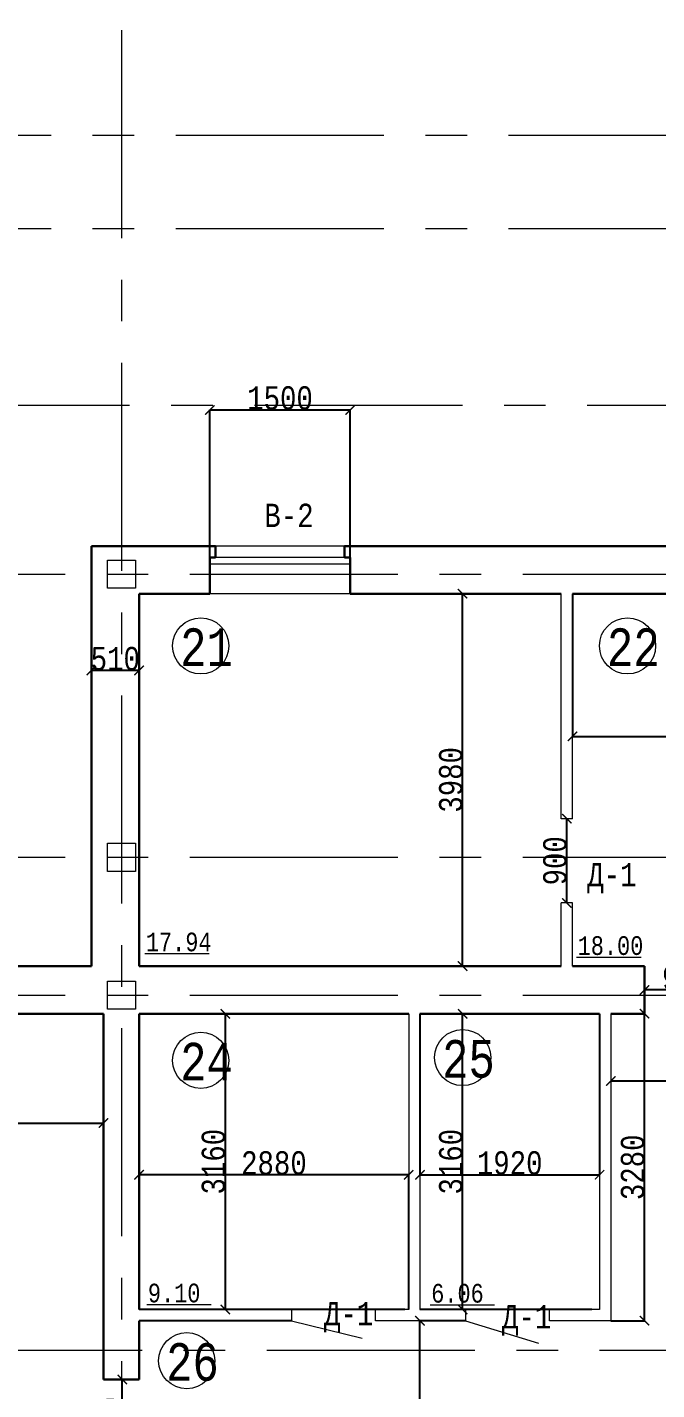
# Model space of a CAD drawing. Header units: millimetres. Extents: x -689206 to 4969298, y -1019800 to 703299.
# Drawn here: x 89436 to 96162, y -348163 to -333601 of the extents above; entities that cross this region are included whole.
import ezdxf

# ---------------------------------------------------------------- set-up
doc = ezdxf.new("R2010")
doc.units = ezdxf.units.MM
doc.linetypes.add('JIS_02_4.0', pattern=[5.5, 4, -1.5])
doc.linetypes.add('осеваяX2', pattern=[101.6, 63.5, -12.7, 12.7, -12.7])
for name, color, linetype, lineweight in [('несущие', 7, 'Continuous', 30), ('ПЕРЕГОРОДКИ', 252, 'Continuous', 9), ('РАЗМЕРЫ', 7, 'Continuous', 9), ('сваи', 7, 'JIS_02_4.0', 30), ('стены', 7, 'Continuous', 20)]:
    doc.layers.add(name, color=color, linetype=linetype, lineweight=lineweight)
doc.layers.add('четотам', color=7, linetype='Continuous')
doc.styles.add('Аннотативный', font='isocteur.ttf', dxfattribs={"width": 0.7, "height": 250})
doc.dimstyles.new('Аннотативный', dxfattribs={"dimscale": 0, "dimtxt": 250, "dimasz": 100, "dimexe": 1.25, "dimexo": 0.625, "dimtad": 1, "dimdec": 0, "dimtxsty": 'Аннотативный', "dimblk": 'ARCHTICK', "dimcen": 2.5, "dimadec": 0, "dimazin": 0, "dimtfac": 1, "dimtdec": 0, "dimtmove": 0, "dimatfit": 3, "dimfxl": 1, "dimarcsym": 0})

# ---------------------------------------------------------------- blocks, each defined once
blk = doc.blocks.new('_ArchTick')
at = {"color": 0, "linetype": 'ByBlock', "const_width": 0.15}
blk.add_lwpolyline([(-0.5, -0.5), (0.5, 0.5)], dxfattribs=at)
blk = doc.blocks.new('*D1690')
at = {"layer": 'Defpoints', "color": 0, "lineweight": 20, "transparency": 16777216}
for p in [(90632, -345866), (90632, -347306), (93512, -347306)]:
    blk.add_point(p, dxfattribs=at)
at = {"layer": 'стены', "color": 0, "lineweight": -2, "transparency": 16777216}
for p, q in [((90632, -347306), (90632, -345865)), ((93512, -345866), (90632, -345866)), ((93512, -347306), (93512, -345865))]:
    blk.add_line(p, q, dxfattribs=at)
at = {"layer": 'стены', "color": 0, "lineweight": -2, "transparency": 16777216, "xscale": 100, "yscale": 100, "zscale": 100, "rotation": 180}
blk.add_blockref('_ArchTick', (90632, -345866), dxfattribs=at)
at = {"layer": 'стены', "color": 0, "lineweight": -2, "transparency": 16777216, "xscale": 100, "yscale": 100, "zscale": 100}
blk.add_blockref('_ArchTick', (93512, -345866), dxfattribs=at)
at = {"layer": 'стены', "color": 0, "lineweight": 5, "transparency": 16777216, "insert": (92072, -345741), "char_height": 250, "attachment_point": 5, "style": 'Аннотативный'}
blk.add_mtext('2880', dxfattribs=at)
blk = doc.blocks.new('*D1698')
at = {"layer": 'Defpoints', "color": 0, "lineweight": 20, "transparency": 16777216}
for p in [(93632, -347426), (93632, -347426), (93649, -352153)]:
    blk.add_point(p, dxfattribs=at)
at = {"layer": 'стены', "color": 0, "lineweight": -2, "transparency": 16777216}
for p, q in [((93632, -352153), (93632, -347426)), ((93633, -347426), (93633, -347426)), ((93648, -352153), (93631, -352153))]:
    blk.add_line(p, q, dxfattribs=at)
at = {"layer": 'стены', "color": 0, "lineweight": -2, "transparency": 16777216, "xscale": 100, "yscale": 100, "zscale": 100}
for p, rotation in [((93632, -347426), 90), ((93632, -352153), 270)]:
    blk.add_blockref('_ArchTick', p, dxfattribs=dict(at, rotation=rotation))
at = {"layer": 'стены', "color": 0, "lineweight": 5, "transparency": 16777216, "insert": (93506, -349790), "char_height": 250, "attachment_point": 5, "rotation": 90, "style": 'Аннотативный'}
blk.add_mtext('4730', dxfattribs=at)
blk = doc.blocks.new('*D1700')
at = {"layer": 'Defpoints', "color": 0, "lineweight": 20, "transparency": 16777216}
for p in [(90442, -348053), (90452, -348053), (90442, -348953)]:
    blk.add_point(p, dxfattribs=at)
at = {"layer": 'стены', "color": 0, "lineweight": -2, "transparency": 16777216}
for p, q in [((90443, -348053), (90453, -348053)), ((90452, -348953), (90452, -348053)), ((90443, -348953), (90453, -348953))]:
    blk.add_line(p, q, dxfattribs=at)
at = {"layer": 'стены', "color": 0, "lineweight": -2, "transparency": 16777216, "xscale": 100, "yscale": 100, "zscale": 100}
for p, rotation in [((90452, -348053), 90), ((90452, -348953), 270)]:
    blk.add_blockref('_ArchTick', p, dxfattribs=dict(at, rotation=rotation))
at = {"layer": 'стены', "color": 0, "lineweight": 5, "transparency": 16777216, "insert": (90326, -348503), "char_height": 250, "attachment_point": 5, "rotation": 90, "style": 'Аннотативный'}
blk.add_mtext('900', dxfattribs=at)
blk = doc.blocks.new('*D1701')
at = {"layer": 'Defpoints', "color": 0, "lineweight": 20, "transparency": 16777216}
for p in [(90122, -340476), (90122, -340476), (90632, -340476)]:
    blk.add_point(p, dxfattribs=at)
at = {"layer": 'стены', "color": 0, "lineweight": -2, "transparency": 16777216}
for p, q in [((90122, -340476), (90122, -340475)), ((90632, -340476), (90122, -340476)), ((90632, -340476), (90632, -340475))]:
    blk.add_line(p, q, dxfattribs=at)
at = {"layer": 'стены', "color": 0, "lineweight": -2, "transparency": 16777216, "xscale": 100, "yscale": 100, "zscale": 100, "rotation": 180}
blk.add_blockref('_ArchTick', (90122, -340476), dxfattribs=at)
at = {"layer": 'стены', "color": 0, "lineweight": -2, "transparency": 16777216, "xscale": 100, "yscale": 100, "zscale": 100}
blk.add_blockref('_ArchTick', (90632, -340476), dxfattribs=at)
at = {"layer": 'стены', "color": 0, "lineweight": 25, "transparency": 16777216, "insert": (90377, -340351), "char_height": 250, "attachment_point": 5, "style": 'Аннотативный'}
blk.add_mtext('510', dxfattribs=at)
blk = doc.blocks.new('*D1836')
at = {"layer": 'Defpoints', "color": 0, "linetype": 'ByBlock', "lineweight": 20, "transparency": 16777216}
for p in [(94088, -339655), (95142, -339655), (95142, -343635)]:
    blk.add_point(p, dxfattribs=at)
at = {"layer": 'РАЗМЕРЫ', "color": 0, "linetype": 'ByBlock', "lineweight": -2, "transparency": 16777216}
for p, q in [((95141, -339655), (94087, -339655)), ((94088, -343635), (94088, -339655)), ((95141, -343635), (94087, -343635))]:
    blk.add_line(p, q, dxfattribs=at)
at = {"layer": 'РАЗМЕРЫ', "color": 0, "linetype": 'ByBlock', "lineweight": -2, "transparency": 16777216, "xscale": 100, "yscale": 100, "zscale": 100}
for p, rotation in [((94088, -339655), 90), ((94088, -343635), 270)]:
    blk.add_blockref('_ArchTick', p, dxfattribs=dict(at, rotation=rotation))
at = {"layer": 'РАЗМЕРЫ', "color": 0, "linetype": 'ByBlock', "lineweight": 9, "transparency": 16777216, "insert": (93963, -341645), "char_height": 250, "attachment_point": 5, "rotation": 90, "style": 'Аннотативный'}
blk.add_mtext('3980', dxfattribs=at)
blk = doc.blocks.new('*D1811')
at = {"layer": 'Defpoints', "color": 0, "linetype": 'ByBlock', "lineweight": 20, "transparency": 16777216}
for p in [(95262, -339655), (99785, -339655), (99785, -341181)]:
    blk.add_point(p, dxfattribs=at)
at = {"layer": 'РАЗМЕРЫ', "color": 0, "linetype": 'ByBlock', "lineweight": -2, "transparency": 16777216}
for p, q in [((95262, -339656), (95262, -341182)), ((99785, -339656), (99785, -341182)), ((95262, -341181), (99785, -341181))]:
    blk.add_line(p, q, dxfattribs=at)
at = {"layer": 'РАЗМЕРЫ', "color": 0, "linetype": 'ByBlock', "lineweight": -2, "transparency": 16777216, "xscale": 100, "yscale": 100, "zscale": 100, "rotation": 180}
blk.add_blockref('_ArchTick', (95262, -341181), dxfattribs=at)
at = {"layer": 'РАЗМЕРЫ', "color": 0, "linetype": 'ByBlock', "lineweight": -2, "transparency": 16777216, "xscale": 100, "yscale": 100, "zscale": 100}
blk.add_blockref('_ArchTick', (99785, -341181), dxfattribs=at)
at = {"layer": 'РАЗМЕРЫ', "color": 0, "linetype": 'ByBlock', "lineweight": 5, "transparency": 16777216, "insert": (97523, -341055), "char_height": 250, "attachment_point": 5, "style": 'Аннотативный'}
blk.add_mtext('4520', dxfattribs=at)
blk = doc.blocks.new('*D1815')
at = {"layer": 'Defpoints', "color": 0, "linetype": 'ByBlock', "lineweight": 20, "transparency": 16777216}
for p in [(96031, -343890), (96031, -343945), (96931, -343945)]:
    blk.add_point(p, dxfattribs=at)
at = {"layer": 'РАЗМЕРЫ', "color": 0, "linetype": 'ByBlock', "lineweight": -2, "transparency": 16777216}
for p, q in [((96031, -343945), (96031, -343889)), ((96931, -343890), (96031, -343890)), ((96931, -343945), (96931, -343889))]:
    blk.add_line(p, q, dxfattribs=at)
at = {"layer": 'РАЗМЕРЫ', "color": 0, "linetype": 'ByBlock', "lineweight": -2, "transparency": 16777216, "xscale": 100, "yscale": 100, "zscale": 100, "rotation": 180}
blk.add_blockref('_ArchTick', (96031, -343890), dxfattribs=at)
at = {"layer": 'РАЗМЕРЫ', "color": 0, "linetype": 'ByBlock', "lineweight": -2, "transparency": 16777216, "xscale": 100, "yscale": 100, "zscale": 100}
blk.add_blockref('_ArchTick', (96931, -343890), dxfattribs=at)
at = {"layer": 'РАЗМЕРЫ', "color": 0, "linetype": 'ByBlock', "lineweight": 5, "transparency": 16777216, "insert": (96481, -343765), "char_height": 250, "attachment_point": 5, "style": 'Аннотативный'}
blk.add_mtext('900', dxfattribs=at)
blk = doc.blocks.new('*D1819')
at = {"layer": 'Defpoints', "color": 0, "linetype": 'ByBlock', "lineweight": 20, "transparency": 16777216}
for p in [(95671, -344864), (95671, -344864), (101348, -344864)]:
    blk.add_point(p, dxfattribs=at)
at = {"layer": 'РАЗМЕРЫ', "color": 0, "linetype": 'ByBlock', "lineweight": -2, "transparency": 16777216}
for p, q in [((95671, -344863), (95671, -344863)), ((101348, -344864), (95671, -344864)), ((101348, -344865), (101348, -344865))]:
    blk.add_line(p, q, dxfattribs=at)
at = {"layer": 'РАЗМЕРЫ', "color": 0, "linetype": 'ByBlock', "lineweight": -2, "transparency": 16777216, "xscale": 100, "yscale": 100, "zscale": 100, "rotation": 180}
blk.add_blockref('_ArchTick', (95671, -344864), dxfattribs=at)
at = {"layer": 'РАЗМЕРЫ', "color": 0, "linetype": 'ByBlock', "lineweight": -2, "transparency": 16777216, "xscale": 100, "yscale": 100, "zscale": 100}
blk.add_blockref('_ArchTick', (101348, -344864), dxfattribs=at)
at = {"layer": 'РАЗМЕРЫ', "color": 0, "linetype": 'ByBlock', "lineweight": 5, "transparency": 16777216, "insert": (98509, -344738), "char_height": 250, "attachment_point": 5, "style": 'Аннотативный'}
blk.add_mtext('5680', dxfattribs=at)
blk = doc.blocks.new('*D1821')
at = {"layer": 'Defpoints', "color": 0, "linetype": 'ByBlock', "lineweight": 20, "transparency": 16777216}
for p in [(95671, -344145), (96031, -344145), (95671, -347426)]:
    blk.add_point(p, dxfattribs=at)
at = {"layer": 'РАЗМЕРЫ', "color": 0, "linetype": 'ByBlock', "lineweight": -2, "transparency": 16777216}
for p, q in [((95671, -344145), (96033, -344145)), ((96031, -347426), (96031, -344145)), ((95671, -347426), (96033, -347426))]:
    blk.add_line(p, q, dxfattribs=at)
at = {"layer": 'РАЗМЕРЫ', "color": 0, "linetype": 'ByBlock', "lineweight": -2, "transparency": 16777216, "xscale": 100, "yscale": 100, "zscale": 100}
for p, rotation in [((96031, -344145), 90), ((96031, -347426), 270)]:
    blk.add_blockref('_ArchTick', p, dxfattribs=dict(at, rotation=rotation))
at = {"layer": 'РАЗМЕРЫ', "color": 0, "linetype": 'ByBlock', "lineweight": 5, "transparency": 16777216, "insert": (95906, -345786), "char_height": 250, "attachment_point": 5, "rotation": 90, "style": 'Аннотативный'}
blk.add_mtext('3280', dxfattribs=at)
blk = doc.blocks.new('*D1822')
at = {"layer": 'Defpoints', "color": 0, "linetype": 'ByBlock', "lineweight": 20, "transparency": 16777216}
for p in [(93632, -344145), (95551, -344145), (95551, -345866)]:
    blk.add_point(p, dxfattribs=at)
at = {"layer": 'РАЗМЕРЫ', "color": 0, "linetype": 'ByBlock', "lineweight": -2, "transparency": 16777216}
for p, q in [((93632, -344146), (93632, -345867)), ((95551, -344146), (95551, -345867)), ((93632, -345866), (95551, -345866))]:
    blk.add_line(p, q, dxfattribs=at)
at = {"layer": 'РАЗМЕРЫ', "color": 0, "linetype": 'ByBlock', "lineweight": -2, "transparency": 16777216, "xscale": 100, "yscale": 100, "zscale": 100, "rotation": 180}
blk.add_blockref('_ArchTick', (93632, -345866), dxfattribs=at)
at = {"layer": 'РАЗМЕРЫ', "color": 0, "linetype": 'ByBlock', "lineweight": -2, "transparency": 16777216, "xscale": 100, "yscale": 100, "zscale": 100}
blk.add_blockref('_ArchTick', (95551, -345866), dxfattribs=at)
at = {"layer": 'РАЗМЕРЫ', "color": 0, "linetype": 'ByBlock', "lineweight": 5, "transparency": 16777216, "insert": (94591, -345741), "char_height": 250, "attachment_point": 5, "style": 'Аннотативный'}
blk.add_mtext('1920', dxfattribs=at)
blk = doc.blocks.new('*D1823')
at = {"layer": 'Defpoints', "color": 0, "linetype": 'ByBlock', "lineweight": 20, "transparency": 16777216}
for p in [(94088, -344145), (95551, -344145), (95470, -347306)]:
    blk.add_point(p, dxfattribs=at)
at = {"layer": 'РАЗМЕРЫ', "color": 0, "linetype": 'ByBlock', "lineweight": -2, "transparency": 16777216}
for p, q in [((95550, -344145), (94087, -344145)), ((94088, -347306), (94088, -344145)), ((95469, -347306), (94087, -347306))]:
    blk.add_line(p, q, dxfattribs=at)
at = {"layer": 'РАЗМЕРЫ', "color": 0, "linetype": 'ByBlock', "lineweight": -2, "transparency": 16777216, "xscale": 100, "yscale": 100, "zscale": 100}
for p, rotation in [((94088, -344145), 90), ((94088, -347306), 270)]:
    blk.add_blockref('_ArchTick', p, dxfattribs=dict(at, rotation=rotation))
at = {"layer": 'РАЗМЕРЫ', "color": 0, "linetype": 'ByBlock', "lineweight": 5, "transparency": 16777216, "insert": (93963, -345726), "char_height": 250, "attachment_point": 5, "rotation": 90, "style": 'Аннотативный'}
blk.add_mtext('3160', dxfattribs=at)
blk = doc.blocks.new('*D1824')
at = {"layer": 'Defpoints', "color": 0, "linetype": 'ByBlock', "lineweight": 20, "transparency": 16777216}
for p in [(91553, -344145), (93512, -344145), (93470, -347306)]:
    blk.add_point(p, dxfattribs=at)
at = {"layer": 'РАЗМЕРЫ', "color": 0, "linetype": 'ByBlock', "lineweight": -2, "transparency": 16777216}
for p, q in [((93511, -344145), (91552, -344145)), ((91553, -347306), (91553, -344145)), ((93469, -347306), (91552, -347306))]:
    blk.add_line(p, q, dxfattribs=at)
at = {"layer": 'РАЗМЕРЫ', "color": 0, "linetype": 'ByBlock', "lineweight": -2, "transparency": 16777216, "xscale": 100, "yscale": 100, "zscale": 100}
for p, rotation in [((91553, -344145), 90), ((91553, -347306), 270)]:
    blk.add_blockref('_ArchTick', p, dxfattribs=dict(at, rotation=rotation))
at = {"layer": 'РАЗМЕРЫ', "color": 0, "linetype": 'ByBlock', "lineweight": 5, "transparency": 16777216, "insert": (91427, -345726), "char_height": 250, "attachment_point": 5, "rotation": 90, "style": 'Аннотативный'}
blk.add_mtext('3160', dxfattribs=at)
blk = doc.blocks.new('*D1866')
at = {"layer": 'Defpoints', "color": 0, "lineweight": 20, "ltscale": 150, "transparency": 16777216}
for p in [(86652, -344145), (90252, -344145), (90252, -345313)]:
    blk.add_point(p, dxfattribs=at)
at = {"layer": 'РАЗМЕРЫ', "color": 0, "lineweight": -2, "ltscale": 150, "transparency": 16777216}
for p, q in [((86652, -344146), (86652, -345314)), ((90252, -344146), (90252, -345314)), ((86652, -345313), (90252, -345313))]:
    blk.add_line(p, q, dxfattribs=at)
at = {"layer": 'РАЗМЕРЫ', "color": 0, "lineweight": -2, "ltscale": 150, "transparency": 16777216, "xscale": 100, "yscale": 100, "zscale": 100, "rotation": 180}
blk.add_blockref('_ArchTick', (86652, -345313), dxfattribs=at)
at = {"layer": 'РАЗМЕРЫ', "color": 0, "lineweight": -2, "ltscale": 150, "transparency": 16777216, "xscale": 100, "yscale": 100, "zscale": 100}
blk.add_blockref('_ArchTick', (90252, -345313), dxfattribs=at)
at = {"layer": 'РАЗМЕРЫ', "color": 0, "lineweight": 5, "ltscale": 150, "transparency": 16777216, "insert": (88452, -345187), "char_height": 250, "attachment_point": 5, "style": 'Аннотативный'}
blk.add_mtext('3600', dxfattribs=at)
blk = doc.blocks.new('*D1867')
at = {"layer": 'Defpoints', "color": 0, "lineweight": 0, "transparency": 16777216}
for p in [(92887, -337691), (91387, -339267), (92887, -339267)]:
    blk.add_point(p, dxfattribs=at)
at = {"layer": 'стены', "color": 0, "lineweight": -2, "transparency": 16777216}
for p, q in [((91387, -339267), (91387, -337689)), ((91387, -337691), (92887, -337691)), ((92887, -339267), (92887, -337689))]:
    blk.add_line(p, q, dxfattribs=at)
at = {"layer": 'стены', "color": 0, "lineweight": -2, "transparency": 16777216, "xscale": 100, "yscale": 100, "zscale": 100, "rotation": 180}
blk.add_blockref('_ArchTick', (91387, -337691), dxfattribs=at)
at = {"layer": 'стены', "color": 0, "lineweight": -2, "transparency": 16777216, "xscale": 100, "yscale": 100, "zscale": 100}
blk.add_blockref('_ArchTick', (92887, -337691), dxfattribs=at)
at = {"layer": 'стены', "color": 0, "lineweight": 5, "transparency": 16777216, "insert": (92137, -337565), "char_height": 250, "attachment_point": 5, "style": 'Аннотативный'}
blk.add_mtext('1500', dxfattribs=at)
blk = doc.blocks.new('*D2180')
at = {"layer": 'Defpoints', "color": 0, "linetype": 'ByBlock', "lineweight": 20, "ltscale": 35, "transparency": 16777216}
for p in [(95202, -342060), (95202, -342060), (95202, -342960)]:
    blk.add_point(p, dxfattribs=at)
at = {"layer": 'сваи', "color": 0, "linetype": 'ByBlock', "lineweight": -2, "ltscale": 35, "transparency": 16777216}
for p, q in [((95202, -342960), (95202, -342060)), ((95203, -342060), (95203, -342060)), ((95203, -342960), (95203, -342960))]:
    blk.add_line(p, q, dxfattribs=at)
at = {"layer": 'сваи', "color": 0, "linetype": 'ByBlock', "lineweight": -2, "ltscale": 35, "transparency": 16777216, "xscale": 100, "yscale": 100, "zscale": 100}
for p, rotation in [((95202, -342060), 90), ((95202, -342960), 270)]:
    blk.add_blockref('_ArchTick', p, dxfattribs=dict(at, rotation=rotation))
at = {"layer": 'сваи', "color": 0, "linetype": 'ByBlock', "lineweight": 5, "ltscale": 35, "transparency": 16777216, "insert": (95076, -342510), "char_height": 250, "attachment_point": 5, "rotation": 90, "style": 'Аннотативный'}
blk.add_mtext('900', dxfattribs=at)

msp = doc.modelspace()

# ---------------------------------------------------------------- linework, layer by layer
at = {"layer": 'несущие', "color": 0}
for p, q in [((90122, -339145.4), (90122, -339655.4)), ((91447, -339147.4), (90122, -339145.4)), ((96950, -339145.4), (92827, -339147.4)), ((90122, -339966.3), (90122, -339445.4)), ((90632, -339655.4), (91387, -339655.4)), ((92887, -339655.4), (95141.9, -339655.4)), ((95261.9, -339655.4), (96890, -339655.4)), ((90122.1, -343635.4), (89276.1, -343635.4)), ((90122.1, -343635.4), (89276.1, -343635.4)), ((95141.9, -343635.4), (90632, -343635.4)), ((96031.4, -343635.4), (95261.9, -343635.4)), ((96031.4, -344145.4), (96031.4, -343635.4)), ((90122.1, -344145.4), (89336.1, -344145.4)), ((90252, -344145.4), (89336.1, -344145.4)), ((90252, -344426.2), (90252, -344145.4)), ((93512, -344145.4), (90632, -344145.4)), ((95550.7, -344145.4), (93632, -344145.4)), ((96031.4, -344145.4), (95670.7, -344145.4))]:
    msp.add_line(p, q, dxfattribs=at)
at = {"layer": 'ПЕРЕГОРОДКИ', "linetype": 'ByBlock', "lineweight": 15, "ltscale": 35}
for p, q in [((92827, -339147.4), (91447, -339148.1)), ((92887, -339655.4), (91387, -339655.4))]:
    msp.add_line(p, q, dxfattribs=at)
at = {"layer": 'РАЗМЕРЫ', "linetype": 'осеваяX2', "lineweight": 5, "ltscale": 35}
for p, q in [((108310, -337643.3), (41240, -337643.3)), ((108442.7, -347743.3), (41390, -347743.3))]:
    msp.add_line(p, q, dxfattribs=at)
at = {"layer": 'РАЗМЕРЫ'}
for p, q in [((90692.5, -343501.1), (91381.8, -343501.1)), ((95305.5, -343540.3), (95994.7, -343540.3)), ((90713.7, -347253.4), (91403, -347253.4)), ((93740.8, -347256.1), (94430.1, -347256.1))]:
    msp.add_line(p, q, dxfattribs=at)
at = {"layer": 'сваи', "linetype": 'ByBlock', "lineweight": 13, "ltscale": 35}
for p, q in [((95261.9, -342060), (95141.9, -342060)), ((95261.9, -342960), (95141.9, -342960))]:
    msp.add_line(p, q, dxfattribs=at)
at = {"layer": 'стены', "linetype": 'осеваяX2', "lineweight": 5, "ltscale": 35}
for p, q in [((90442.7, -330076.4), (90442.7, -379917.7)), ((41240, -334753.3), (108442.7, -334753.3)), ((41240, -335753.3), (108442.7, -335753.3)), ((41390, -339445.4), (108442.7, -339445.4)), ((41390, -342472.8), (108442.7, -342472.8)), ((41390, -343945.4), (108442.7, -343945.4))]:
    msp.add_line(p, q, dxfattribs=at)
at = {"layer": 'стены', "lineweight": 30}
for p, q in [((91447, -339267.4), (91447, -339147.4)), ((92827, -339267.4), (92827, -339147.4)), ((91387, -339655.4), (91387, -339267.4)), ((91387, -339267.4), (91447, -339267.4)), ((92887, -339267.4), (92827, -339267.4)), ((92887, -339655.4), (92887, -339267.4)), ((90632, -343635.4), (90632, -339655.4)), ((90122, -339966.3), (90122, -342163.3)), ((90632, -340476.3), (90632, -343635.4)), ((90122, -342163.3), (90122.1, -343635.4)), ((90632, -347306.2), (90632, -344145.4)), ((90252.1, -348053.4), (90252, -344426.2)), ((90632, -347426.2), (90632, -348053.4)), ((90632.1, -348053.4), (90252.1, -348053.4))]:
    msp.add_line(p, q, dxfattribs=at)
at = {"layer": 'стены', "lineweight": 13}
for p, q in [((92827, -339267.4), (91387, -339267.4)), ((91387, -339337.4), (92887, -339337.4)), ((95141.9, -342060), (95141.9, -339655.4)), ((95261.9, -342060), (95261.9, -339655.4)), ((95141.9, -343635.4), (95141.9, -342960)), ((95261.9, -343635.4), (95261.9, -342960)), ((93512, -344145.4), (93512, -347306.2)), ((93632, -344145.4), (93632, -347306.2)), ((95550.7, -344145.4), (95550.7, -347306.2)), ((95670.7, -344145.4), (95670.7, -347426.2)), ((92258.9, -347306.2), (92258.9, -347426.2)), ((93512, -347306.2), (93158.9, -347306.2)), ((93158.9, -347426.2), (93158.9, -347306.2)), ((94117.6, -347306.2), (94117.6, -347426.2)), ((95550.7, -347306.2), (95017.6, -347306.2)), ((95017.6, -347426.2), (95017.6, -347306.2)), ((93632, -347426.2), (93158.9, -347426.2)), ((95670.7, -347426.2), (95017.6, -347426.2))]:
    msp.add_line(p, q, dxfattribs=at)
at = {"layer": 'стены', "color": 152, "lineweight": 25, "true_color": 0x2776bb}
msp.add_line((91387, -339655.4), (91387, -339400.4), dxfattribs=at)
at = {"layer": 'стены', "lineweight": 25}
for p, q in [((92258.9, -347306.2), (90632, -347306.2)), ((94117.6, -347306.2), (93632, -347306.2)), ((92258.9, -347426.2), (90632, -347426.2)), ((94117.6, -347426.2), (93632, -347426.2))]:
    msp.add_line(p, q, dxfattribs=at)
at = {"layer": 'стены', "lineweight": 9}
for p, q in [((92258.9, -347426.2), (93015.4, -347613.2)), ((94117.6, -347426.2), (94900, -347665.7))]:
    msp.add_line(p, q, dxfattribs=at)
at = {"layer": 'стены', "lineweight": 20}
for points in [[(90292.7, -339295.4), (90592.7, -339295.4), (90592.7, -339595.4), (90292.7, -339595.4)], [(90292.7, -342322.8), (90592.7, -342322.8), (90592.7, -342622.8), (90292.7, -342622.8)], [(90292.7, -343795.4), (90592.7, -343795.4), (90592.7, -344095.4), (90292.7, -344095.4)]]:
    msp.add_lwpolyline(points, close=True, dxfattribs=at)
at = {"layer": 'четотам', "lineweight": 13}
for centre in [(91290, -340213), (95850, -340213), (91290, -344643), (94088.4, -344613), (91140, -347853)]:
    msp.add_circle(centre, 300, dxfattribs=at)

# ---------------------------------------------------------------- texts
at = {"layer": 'РАЗМЕРЫ', "lineweight": 20, "ltscale": 150, "char_height": 250, "width": 922.913, "attachment_point": 1, "style": 'Аннотативный'}
for s, insert in [('В-2', (91970, -338693)), ('Д-1', (95420, -342532.5)), ('Д-1', (92606.7, -347224.7)), ('Д-1', (94508.8, -347258.4))]:
    msp.add_mtext(s, dxfattribs=dict(at, insert=insert))
at = {"layer": 'РАЗМЕРЫ', "lineweight": 13, "ltscale": 150, "char_height": 401.1, "width": 1460, "attachment_point": 1, "style": 'Аннотативный'}
for s, insert in [('21', (91070.3, -340025.8)), ('22', (95630.3, -340025.8)), ('24', (91070.3, -344455.8)), ('25', (93868.7, -344425.8)), ('26', (90920.3, -347665.8))]:
    msp.add_mtext(s, dxfattribs=dict(at, insert=insert))
at = {"layer": 'РАЗМЕРЫ', "char_height": 200, "width": 656.117, "attachment_point": 1, "style": 'Аннотативный'}
for s, insert in [('17.94', (90704.2, -343277.1)), ('18.00', (95317.2, -343316.2)), ('9.10', (90725.4, -347029.3)), ('6.06', (93752.5, -347032))]:
    msp.add_mtext(s, dxfattribs=dict(at, insert=insert))

# ---------------------------------------------------------------- dimensions: what is measured, and where the dimension line sits
at = {"layer": 'РАЗМЕРЫ', "linetype": 'ByBlock', "lineweight": 9}
dim = msp.add_linear_dim(base=(94088.4, -339655.4), p1=(95141.9, -343635.4), p2=(95141.9, -339655.4), angle=90, dimstyle='Аннотативный', dxfattribs=at)
dim.commit()
dim.dimension.update_dxf_attribs({"geometry": '*D1836', "text_midpoint": (93962.8, -341645.4)})
at = {"layer": 'РАЗМЕРЫ', "linetype": 'ByBlock', "lineweight": 5}
for base, p1, p2, text, picture, middle in [((99784.9, -341180.5), (95261.9, -339655.4), (99784.9, -339655.4), '4520', '*D1811', (97523.4, -341054.9)), ((95550.7, -345866.2), (93632, -344145.4), (95550.7, -344145.4), '1920', '*D1822', (94591.4, -345740.5)), ((95670.7, -344864), (101347.7, -344864), (95670.7, -344864), '5680', '*D1819', (98509.2, -344738.3))]:
    dim = msp.add_linear_dim(base=base, p1=p1, p2=p2, text=text, dimstyle='Аннотативный', dxfattribs=at)
    dim.commit()
    dim.dimension.update_dxf_attribs({"geometry": picture, "text_midpoint": middle})
dim = msp.add_linear_dim(base=(96031.4, -343890.4), p1=(96931.4, -343945.4), p2=(96031.4, -343945.4), dimstyle='Аннотативный', dxfattribs=at)
dim.commit()
dim.dimension.update_dxf_attribs({"geometry": '*D1815', "text_midpoint": (96481.4, -343764.7)})
for base, p1, p2, text, picture, middle in [((91552.9, -344145.4), (93470, -347306.2), (93512, -344145.4), '3160', '*D1824', (91427.3, -345725.8)), ((94088.4, -344145.4), (95470, -347306.2), (95550.7, -344145.4), '3160', '*D1823', (93962.8, -345725.8)), ((96031.4, -344145.4), (95670.7, -347426.2), (95670.7, -344145.4), '3280', '*D1821', (95905.8, -345785.8))]:
    dim = msp.add_linear_dim(base=base, p1=p1, p2=p2, angle=90, text=text, dimstyle='Аннотативный', dxfattribs=at)
    dim.commit()
    dim.dimension.update_dxf_attribs({"geometry": picture, "text_midpoint": middle})
at = {"layer": 'РАЗМЕРЫ', "lineweight": 5, "ltscale": 150}
dim = msp.add_linear_dim(base=(90252, -345313), p1=(86651.6, -344145.4), p2=(90252, -344145.4), dimstyle='Аннотативный', dxfattribs=at)
dim.commit()
dim.dimension.update_dxf_attribs({"geometry": '*D1866', "text_midpoint": (88451.8, -345187.4)})
at = {"layer": 'сваи', "linetype": 'ByBlock', "lineweight": 5, "ltscale": 35}
dim = msp.add_linear_dim(base=(95201.9, -342060), p1=(95201.9, -342960), p2=(95201.9, -342060), angle=90, dimstyle='Аннотативный', dxfattribs=at)
dim.commit()
dim.dimension.update_dxf_attribs({"geometry": '*D2180', "text_midpoint": (95076.3, -342510)})
at = {"layer": 'стены', "lineweight": 5}
for base, p1, p2, picture, middle in [((92887, -337690.6), (91387, -339267.4), (92887, -339267.4), '*D1867', (92137, -337565)), ((90632, -345866.2), (93512, -347306.2), (90632, -347306.2), '*D1690', (92072, -345740.5))]:
    dim = msp.add_linear_dim(base=base, p1=p1, p2=p2, dimstyle='Аннотативный', dxfattribs=at)
    dim.commit()
    dim.dimension.update_dxf_attribs({"geometry": picture, "text_midpoint": middle})
at = {"layer": 'стены', "lineweight": 25}
dim = msp.add_linear_dim(base=(90122, -340476.3), p1=(90632, -340476.3), p2=(90122, -340476.3), dimstyle='Аннотативный', dxfattribs=at)
dim.commit()
dim.dimension.update_dxf_attribs({"geometry": '*D1701', "text_midpoint": (90377, -340350.7)})
at = {"layer": 'стены', "lineweight": 5}
dim = msp.add_linear_dim(base=(93632, -347426.2), p1=(93648.9, -352153.3), p2=(93632, -347426.2), angle=90, text='4730', dimstyle='Аннотативный', dxfattribs=at)
dim.commit()
dim.dimension.update_dxf_attribs({"geometry": '*D1698', "text_midpoint": (93506.4, -349789.7)})
dim = msp.add_linear_dim(base=(90451.9, -348053.4), p1=(90442.1, -348953.4), p2=(90442.1, -348053.4), angle=90, dimstyle='Аннотативный', dxfattribs=at)
dim.commit()
dim.dimension.update_dxf_attribs({"geometry": '*D1700', "text_midpoint": (90326.3, -348503.4)})

doc.saveas('drawing.dxf')
